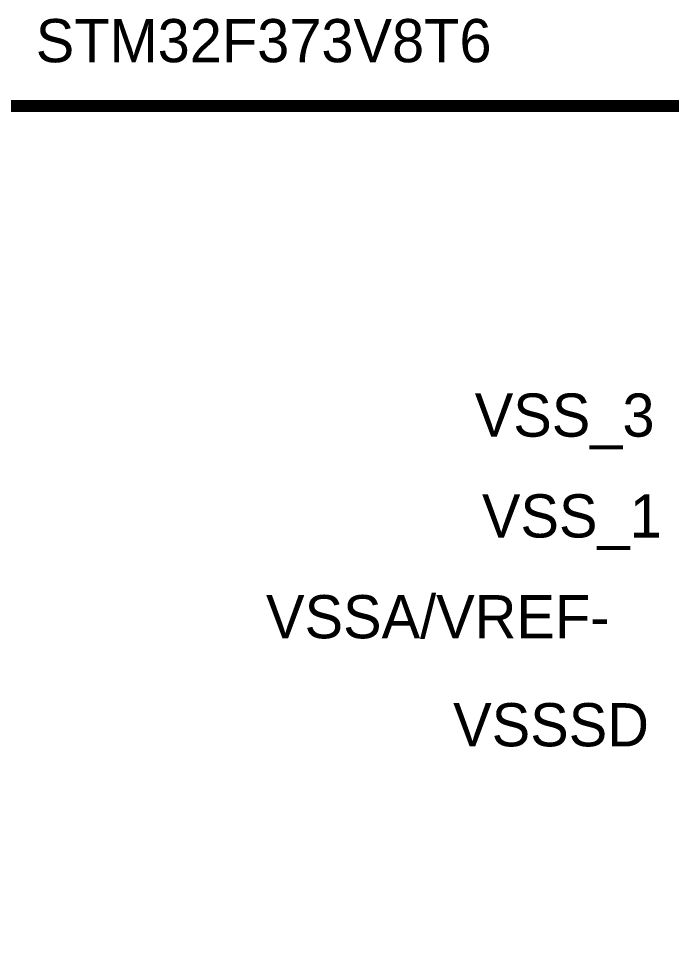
# Model space of a CAD drawing. Header units: inches. Extents: x 0 to 17, y 0 to 11.7.
# Drawn here: x 9.86 to 10.501, y 4.435 to 5.335 of the extents above; entities that cross this region are included whole.
import ezdxf

# ---------------------------------------------------------------- set-up
doc = ezdxf.new("R2010")
doc.units = ezdxf.units.IN
doc.header["$MEASUREMENT"] = 0
doc.layers.add('Sheet', color=255, linetype='Continuous')

msp = doc.modelspace()

# ---------------------------------------------------------------- linework, layer by layer
at = {"layer": 'Sheet'}
msp.add_lwpolyline([(10.59914, 5.2497, 0.0118, 0.0118, 0), (8.79962, 5.2497, 0.0118, 0.0118, 0)], format="xyseb", dxfattribs=at)
for points in [[(8.79962, 5.2497, 0.0118, 0.0118, 0), (10.59914, 5.2497, 0.0118, 0.0118, 0), (10.59914, 3.64961, 0.0118, 0.0118, 0), (8.79962, 3.64961, 0.0118, 0.0118, 0), (8.79962, 5.2497, 0.0118, 0.0118, 0)], [(8.79962, 5.2497, 0.0039, 0.0039, 0), (8.79962, 3.64961, 0.0039, 0.0039, 0), (10.59914, 3.64961, 0.0039, 0.0039, 0), (10.59914, 5.2497, 0.0039, 0.0039, 0), (8.79962, 5.2497, 0.0039, 0.0039, 0), (8.79962, 5.2497, 0.0039, 0.0039, 0)]]:
    msp.add_lwpolyline(points, format="xyseb", close=True, dxfattribs=at)

# ---------------------------------------------------------------- texts
for s, height, p in [('STM32F373V8T6', 0.0423398, (9.8773, 5.29248)), ('VSS_3', 0.04234, (10.30767, 4.92553)), ('VSS_1', 0.04234, (10.31472, 4.82674)), ('VSSA/VREF-', 0.04234, (10.10307, 4.72795)), ('VSSSD', 0.04234, (10.2865, 4.6221))]:
    msp.add_text(s, height=height, dxfattribs=at).set_placement(p)

doc.saveas('drawing.dxf')
